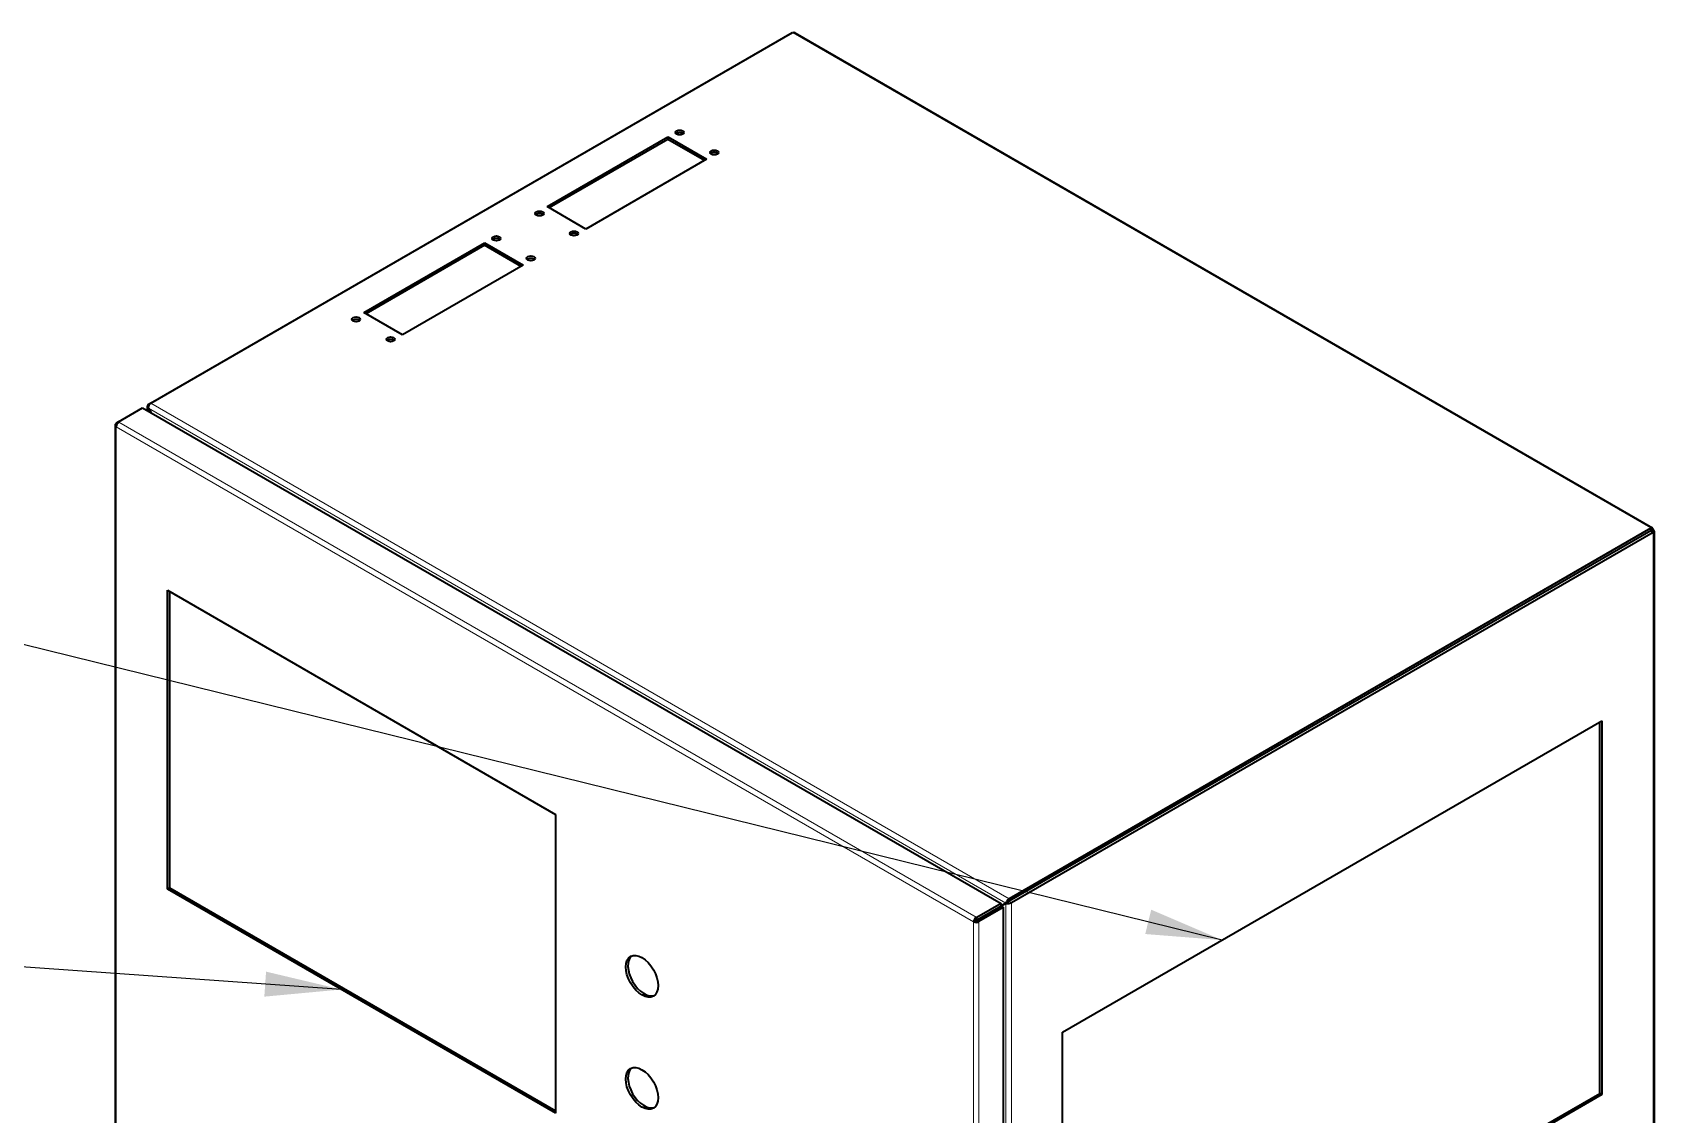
# Model space of a CAD drawing. Header units: millimetres. Extents: x 200 to 5740, y 200 to 4000.
# Drawn here: x 4541 to 5605, y 3266 to 3975 of the extents above; entities that cross this region are included whole.
import ezdxf

# ---------------------------------------------------------------- set-up
doc = ezdxf.new("R2010")
doc.units = ezdxf.units.MM
doc.header["$LTSCALE"] = 20
for name, color, linetype, lineweight in [('可見 (ISO)', 7, 'Continuous', 35), ('窄部可見 (ISO)', 7, 'Continuous', 18), ('符號 (ISO)', 7, 'Continuous', 25)]:
    doc.layers.add(name, color=color, linetype=linetype, lineweight=lineweight)
doc.styles.add('註記文字 (JIS)', font='kaiu.ttf')
doc.dimstyles.new('預設 (JIS)$7', dxfattribs={"dimscale": 20, "dimtxt": 3, "dimasz": 2.5, "dimexe": 2, "dimexo": 1, "dimgap": 0.8, "dimtad": 1, "dimrnd": 1e-08, "dimdsep": 46, "dimtxsty": '註記文字 (JIS)', "dimblk": 'Filled-1', "dimcen": 0.09, "dimdle": 10, "dimclrd": 256, "dimclre": 256, "dimclrt": 256, "dimadec": 0, "dimazin": 2, "dimtfac": 0.833333, "dimtmove": 0, "dimatfit": 3, "dimfxl": 0, "dimtolj": 1, "dimtzin": 0, "dimlwd": -1, "dimlwe": -1, "dimarcsym": 0})

# ---------------------------------------------------------------- blocks, each defined once
blk = doc.blocks.new('Filled-1')
at = {"color": 0}
for p, q in [((0, 0), (-1, 0.167)), ((-1, 0.167), (-1, -0.167)), ((-1, 0), (0, 0)), ((-1, -0.167), (0, 0))]:
    blk.add_line(p, q, dxfattribs=at)
at = {"color": 0, "flags": 128}
blk.add_lwpolyline([(-1, -0.167), (0, 0)], dxfattribs=at)
at = {"color": 0}
blk.add_solid([(-1, -0.167), (0, 0), (-1, 0.167), (-1, -0.167)], dxfattribs=at)

msp = doc.modelspace()

# ---------------------------------------------------------------- linework, layer by layer
at = {"layer": '可見 (ISO)'}
for p, q in [((4618.724, 3732.284), (5039.453, 3975.192)), ((5039.453, 3975.192), (5039.756, 3975.017)), ((5041.006, 3975.141), (5603.156, 3650.583)), ((4878.536, 3861.116), (4957.732, 3906.839)), ((4957.732, 3905.206), (4879.95, 3860.299)), ((4957.732, 3906.839), (4957.732, 3905.206)), ((4957.732, 3906.839), (4983.188, 3892.142)), ((4981.774, 3891.326), (4957.732, 3905.206)), ((4983.188, 3892.142), (4903.992, 3846.419)), ((4903.992, 3846.419), (4878.536, 3861.116)), ((4758.328, 3791.713), (4837.524, 3837.437)), ((4837.524, 3835.804), (4759.742, 3790.897)), ((4837.524, 3837.437), (4837.524, 3835.804)), ((4837.524, 3837.437), (4862.98, 3822.74)), ((4861.565, 3821.924), (4837.524, 3835.804)), ((4862.98, 3822.74), (4783.784, 3777.016)), ((4783.784, 3777.016), (4758.328, 3791.713)), ((4597.511, 3720.037), (4613.421, 3729.222)), ((4613.421, 3729.222), (5176.178, 3404.315)), ((4616.528, 3727.429), (4616.528, 3730.299)), ((4618.724, 3732.284), (4617.26, 3731.439)), ((4617.31, 3729.018), (4617.26, 3728.989)), ((4617.26, 3728.989), (4618.978, 3726.014)), ((4619.078, 3725.956), (4617.31, 3729.018)), ((4595.315, 3717.82), (4595.315, 2333.859)), ((4597.511, 3720.037), (4596.047, 3719.192)), ((4596.726, 3718.8), (4596.047, 3719.192)), ((4596.047, 3719.192), (4596.047, 3718.841)), ((4596.565, 3718.542), (4596.047, 3718.841)), ((4597.815, 3719.862), (4597.511, 3720.037)), ((4597.511, 3719.656), (4597.511, 3720.037)), ((5602.21, 3650.284), (5181.481, 3407.376)), ((5602.21, 3648.651), (5181.481, 3405.743)), ((5602.26, 3648.565), (5181.531, 3405.657)), ((5601.906, 3650.459), (5602.21, 3650.284)), ((5602.21, 3648.651), (5602.21, 3650.284)), ((5602.26, 3648.622), (5603.674, 3649.439)), ((5602.26, 3648.565), (5603.674, 3647.748)), ((5604.406, 3648.418), (5604.406, 3078.693)), ((5182.945, 3404.84), (5603.674, 3647.748)), ((5603.674, 3647.748), (5603.674, 3647.398)), ((5561.248, 3624.944), (5559.833, 3624.127)), ((4629.634, 3413.675), (4629.634, 3609.635)), ((4629.634, 3609.635), (4884.193, 3462.665)), ((4631.049, 3608.818), (4631.049, 3414.492)), ((5216.533, 3319.778), (5570.086, 3523.902)), ((5568.672, 3279.77), (5568.672, 3523.086)), ((5570.086, 3523.902), (5570.086, 3278.953)), ((4884.193, 3462.665), (4884.193, 3266.706)), ((4629.634, 3413.675), (4631.049, 3414.492)), ((4631.049, 3414.492), (4884.193, 3268.339)), ((4884.193, 3266.706), (4629.634, 3413.675)), ((5176.178, 3404.315), (5160.268, 3395.129)), ((5179.36, 3404.519), (5176.178, 3402.682)), ((5176.178, 3402.682), (5176.178, 3404.315)), ((5176.228, 3402.595), (5179.41, 3404.432)), ((5180.774, 3405.335), (5179.36, 3404.519)), ((5180.824, 3405.249), (5179.41, 3404.432)), ((5181.481, 3405.743), (5180.774, 3405.335)), ((5181.531, 3405.657), (5180.824, 3405.249)), ((5159.611, 3393.059), (5158.197, 3392.242)), ((5160.268, 3393.496), (5159.614, 3393.119)), ((5160.318, 3393.409), (5159.664, 3393.032)), ((5160.268, 3395.129), (5159.964, 3395.304)), ((5159.964, 3393.671), (5159.964, 3395.304)), ((5159.964, 3393.671), (5160.268, 3393.496)), ((5160.268, 3393.496), (5176.178, 3402.682)), ((5160.268, 3393.496), (5160.268, 3395.129)), ((5160.318, 3393.409), (5176.228, 3402.595)), ((5160.318, 3393.059), (5160.318, 3393.409)), ((5160.318, 3393.409), (5161.732, 3392.593)), ((5160.318, 3393.059), (5161.732, 3392.242)), ((5161.732, 3392.593), (5177.642, 3401.778)), ((5161.732, 3392.242), (5161.732, 3392.593)), ((5176.228, 3402.595), (5177.642, 3401.778)), ((5177.642, 3401.778), (5177.642, 2017.116)), ((5216.533, 3074.829), (5216.533, 3319.778)), ((5216.533, 3076.462), (5568.672, 3279.77)), ((5570.086, 3278.953), (5216.533, 3074.829)), ((5570.086, 3278.953), (5568.672, 3279.77))]:
    msp.add_line(p, q, dxfattribs=at)
for centre, major_axis, start_param, end_param in [((5039.756, 3972.976), (1.25, 2.165), 0, 0.78539816), ((4965.51, 3908.064), (-2.75, 0), 3.68173663, 5.74304133), ((4988.138, 3895), (-2.75, 0), 3.68173663, 5.74304133), ((4873.586, 3854.992), (-2.75, 0), 3.68173663, 5.74304133), ((4845.302, 3838.662), (-2.75, 0), 3.68173663, 5.74304133), ((4896.214, 3841.928), (-2.75, 0), 3.68173663, 5.74304133), ((4867.929, 3825.598), (-2.75, 0), 3.68173663, 5.74304133), ((4753.378, 3785.59), (-2.75, 0), 3.68173663, 5.74304133), ((4776.005, 3772.526), (-2.75, 0), 3.68173663, 5.74304133), ((4597.815, 3717.82), (-2.5, 0), 5.49778714, 7.06858347), ((4597.815, 3717.82), (1.25, 2.165), 0.78539816, 2.35619449), ((5601.906, 3648.418), (1.25, 2.165), 5.49778714, 7.06858347), ((5601.906, 3648.418), (0.25, 0.433), 5.49778714, 6.03609266), ((5601.906, 3648.418), (0.5, 0), 0.24709265, 0.78539816), ((5601.906, 3648.418), (2.5, 0), 5.49778714, 7.06858347), ((5547.459, 3616.983), (2, -3.464), 1.558296, 1.58329665), ((5561.601, 3625.148), (-1.25, -2.165), 5.4694991, 5.49778714), ((5561.601, 3625.148), (2.5, 0), 3.92699082, 3.95527886), ((5561.601, 3625.148), (0.25, 0.433), 2.21429744, 2.35619449), ((5561.601, 3625.148), (0.5, 0), 3.92699082, 4.06888787), ((5561.601, 3625.148), (1.5, -2.598), 1.55412889, 1.58746377), ((5540.388, 3612.901), (1.5, -2.598), 4.69572154, 4.72905642), ((5540.388, 3612.901), (-1.5, 2.598), 4.69572154, 4.72905642), ((5159.964, 3393.263), (-1.25, -2.165), 3.92699082, 5.49778714), ((5159.964, 3393.263), (0.25, 0.433), 0.78539816, 2.35619449), ((5159.964, 3393.263), (0.5, 0), 3.92699082, 5.49778714), ((5159.964, 3393.263), (2.5, 0), 3.92699082, 5.49778714), ((4942.176, 3357.337), (-7.5, 12.99), 0.09442114, 3.04717151), ((4942.176, 3283.852), (-7.5, 12.99), 0.09442114, 3.04717151)]:
    msp.add_ellipse(centre, major_axis=major_axis, ratio=0.57735027, start_param=start_param, end_param=end_param, dxfattribs=at)
for centre, major_axis in [((4965.51, 3909.697), (2.75, 0)), ((4988.138, 3896.633), (2.75, 0)), ((4873.586, 3856.625), (2.75, 0)), ((4845.302, 3840.295), (2.75, 0)), ((4896.214, 3843.561), (2.75, 0)), ((4867.929, 3827.231), (2.75, 0)), ((4753.378, 3787.223), (2.75, 0)), ((4776.005, 3774.159), (2.75, 0)), ((4940.761, 3356.521), (7.5, -12.99)), ((4940.761, 3283.036), (7.5, -12.99))]:
    msp.add_ellipse(centre, major_axis=major_axis, ratio=0.57735027, dxfattribs=at)
for points, knots in [([(4617.26, 3731.439), (4616.629, 3731.074), (4616.377, 3730.421), (4616.629, 3729.798), (4616.747, 3729.508), (4616.966, 3729.227), (4617.26, 3728.989)], [-3.14159265, -3.14159265, -3.14159265, -3.14159265, -2.07006379, -2.07006379, -2.07006379, -1.57079633, -1.57079633, -1.57079633, -1.57079633]), ([(4617.31, 3729.018), (4617.184, 3729.82), (4617.427, 3730.818), (4617.921, 3731.522), (4618.151, 3731.85), (4618.43, 3732.114), (4618.724, 3732.284)], [1.57079633, 1.57079633, 1.57079633, 1.57079633, 2.6423252, 2.6423252, 2.6423252, 3.14159265, 3.14159265, 3.14159265, 3.14159265]), ([(5181.481, 3407.376), (5180.85, 3407.012), (5180.158, 3406.273), (5179.745, 3405.523), (5179.552, 3405.173), (5179.419, 3404.824), (5179.36, 3404.519)], [-3.14159265, -3.14159265, -3.14159265, -3.14159265, -2.07006379, -2.07006379, -2.07006379, -1.57079633, -1.57079633, -1.57079633, -1.57079633]), ([(5179.41, 3404.432), (5180.041, 3404.213), (5181.027, 3404.211), (5181.883, 3404.426), (5182.282, 3404.527), (5182.651, 3404.67), (5182.945, 3404.84)], [1.57079633, 1.57079633, 1.57079633, 1.57079633, 2.6423252, 2.6423252, 2.6423252, 3.14159265, 3.14159265, 3.14159265, 3.14159265])]:
    msp.add_open_spline(points, degree=3, knots=knots, dxfattribs=at)
at = {"layer": '窄部可見 (ISO)'}
for p, q in [((5601.906, 3650.459), (5039.756, 3975.017)), ((4617.26, 3731.439), (4617.71, 3731.179)), ((4617.26, 3728.989), (4617.26, 3727.006)), ((5179.36, 3404.519), (4617.31, 3729.018)), ((4618.724, 3732.284), (5181.481, 3407.376)), ((4596.047, 3716.8), (4596.047, 2332.838)), ((5158.197, 3392.242), (4596.047, 3716.8)), ((4597.815, 3719.862), (5159.964, 3395.304)), ((5602.26, 3648.622), (5602.21, 3648.651)), ((5602.26, 3648.565), (5602.26, 3648.622)), ((5603.674, 3079.116), (5603.674, 3647.398)), ((5559.833, 3624.127), (5559.783, 3624.156)), ((5559.833, 3624.07), (5559.833, 3624.127)), ((5179.41, 2020.586), (5179.41, 3404.432)), ((5181.481, 3407.376), (5181.481, 3405.743)), ((5181.531, 3405.657), (5182.945, 3404.84)), ((5182.945, 3404.84), (5182.945, 2020.178)), ((5158.197, 2008.281), (5158.197, 3392.242)), ((5161.732, 3392.242), (5161.732, 2008.281))]:
    msp.add_line(p, q, dxfattribs=at)

# ---------------------------------------------------------------- leaders
at = {"layer": '符號 (ISO)', "annotation_type": 0, "has_hookline": 1, "hookline_direction": 1, "text_width": 412.976}
for points in [[(5321.236, 3380.229), (4417.527, 3602.977)], [(4743.638, 3347.855), (4323.897, 3377.358)]]:
    msp.add_leader(points, dimstyle='預設 (JIS)$7', override={"dimgap": 0, "dimtad": 1}, dxfattribs=at)

doc.saveas('drawing.dxf')
